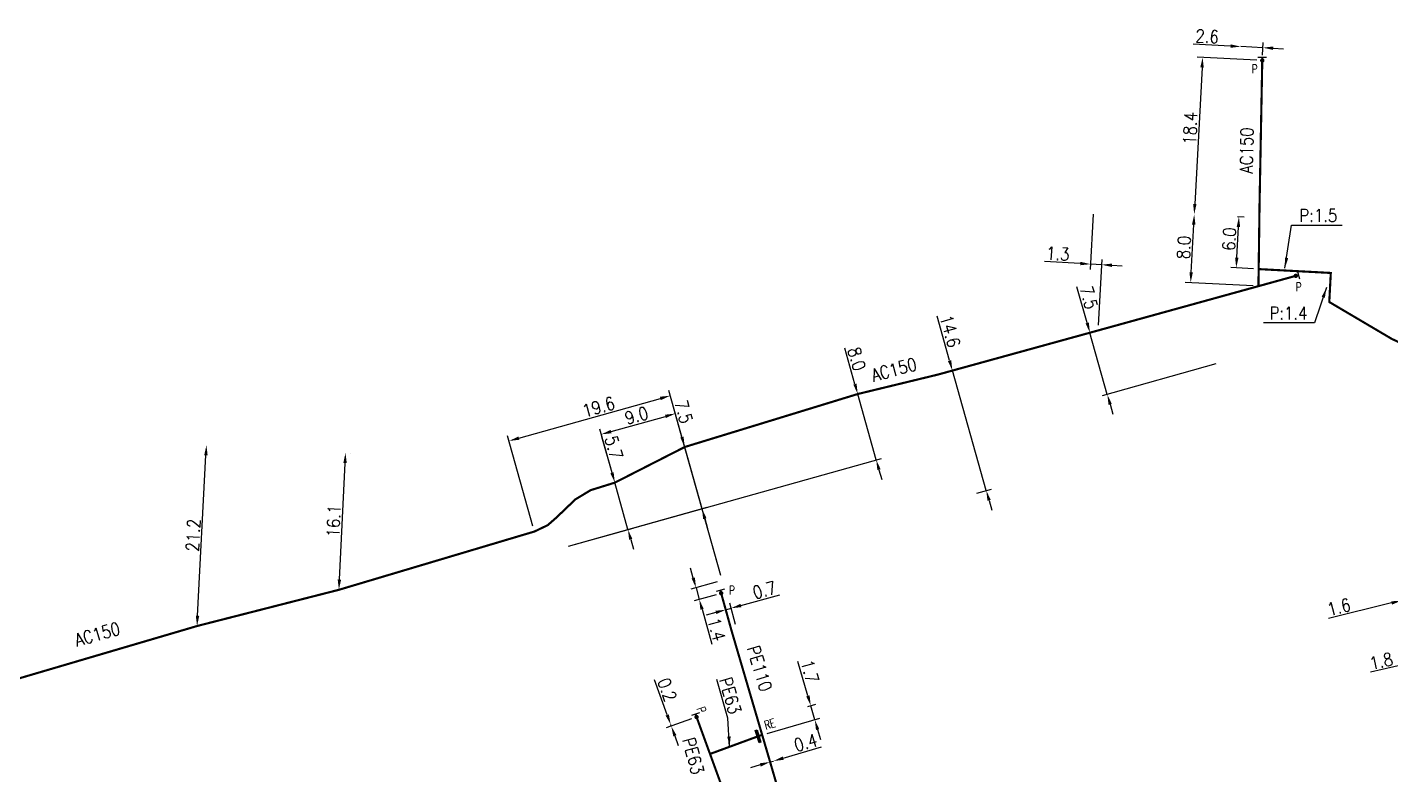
# Model space of a CAD drawing. Header units: millimetres. Extents: x 155997 to 157006, y 121209 to 122008.
# Drawn here: x 156677.7 to 156837.2, y 121632.6 to 121720 of the extents above; entities that cross this region are included whole.
import ezdxf
from ezdxf.enums import TextEntityAlignment as Align

# ---------------------------------------------------------------- set-up
doc = ezdxf.new("R2010")
doc.units = ezdxf.units.MM
doc.linetypes.add('L_100_AP', pattern=[14, 10, -1.5, 1, -1.5])
doc.linetypes.add('L_25_PE', pattern=[2000, 1000, 1000])
doc.layers.get('0').update_dxf_attribs({"linetype": 'CONTINUOUS'})
for name, color, linetype in [('L_140', 3, 'CONTINUOUS'), ('L_150', 1, 'CONTINUOUS'), ('L_300', 7, 'CONTINUOUS'), ('L_340', 7, 'CONTINUOUS')]:
    doc.layers.add(name, color=color, linetype=linetype)
doc.styles.add('G_ROMANS', font='ROMANS.SHX', dxfattribs={"width": 0.75})
doc.styles.get("Standard").update_dxf_attribs({"font": 'romans.shx', "width": 0.85})
doc.dimstyles.get("Standard").update_dxf_attribs({"dimtxt": 1.5, "dimasz": 1.2, "dimexe": 0.625, "dimexo": 0.625, "dimgap": 0.25, "dimtad": 1, "dimdec": 1, "dimzin": 0, "dimdsep": 46, "dimtxsty": 'Standard', "dimcen": -0.5, "dimadec": 0, "dimazin": 0, "dimtfac": 1, "dimtdec": 1, "dimtmove": 0, "dimatfit": 3, "dimfxl": 0, "dimtolj": 1, "dimtzin": 0, "dimarcsym": 0})

# ---------------------------------------------------------------- blocks, each defined once
blk = doc.blocks.new('*D11')
at = {"layer": 'L_140', "color": 0, "linetype": 'Continuous', "lineweight": -2, "transparency": 16777216}
blk.add_line((156697.6, 121651.17), (156698.58, 121669.95), dxfattribs=at)
at = {"layer": 'L_140', "color": 0, "linetype": 'Continuous', "transparency": 16777216}
for points in [[(156698.38, 121669.96), (156698.78, 121669.93), (156698.64, 121671.14)], [(156697.4, 121651.18), (156697.8, 121651.16), (156697.54, 121649.97)]]:
    blk.add_solid(points, dxfattribs=at)
at = {"layer": 'L_140', "color": 0, "linetype": 'Continuous', "transparency": 16777216, "insert": (156697.09, 121660.61), "char_height": 1.5, "attachment_point": 5, "rotation": 87.0064}
blk.add_mtext('\\A1;21.2', dxfattribs=at)
blk = doc.blocks.new('*D12')
at = {"layer": 'L_140', "color": 0, "linetype": 'Continuous', "lineweight": -2, "transparency": 16777216}
for p, q in [((156715.54, 121670.21), (156715.54, 121670.21)), ((156714.2, 121655.41), (156714.86, 121669.04)), ((156714.77, 121654.18), (156714.77, 121654.18))]:
    blk.add_line(p, q, dxfattribs=at)
at = {"layer": 'L_140', "color": 0, "linetype": 'Continuous', "transparency": 16777216}
for points in [[(156714.66, 121669.05), (156715.06, 121669.03), (156714.91, 121670.24)], [(156714, 121655.42), (156714.4, 121655.4), (156714.14, 121654.21)]]:
    blk.add_solid(points, dxfattribs=at)
at = {"layer": 'L_140', "color": 0, "linetype": 'Continuous', "transparency": 16777216, "insert": (156713.53, 121662.27), "char_height": 1.5, "attachment_point": 5, "rotation": 87.247}
blk.add_mtext('\\A1;16.1', dxfattribs=at)
blk = doc.blocks.new('*D13')
at = {"layer": 'L_140', "color": 0, "linetype": 'Continuous', "lineweight": -2, "transparency": 16777216}
for p, q in [((156785.6, 121681.03), (156784.13, 121686.23)), ((156784.81, 121679.56), (156786.53, 121680.04)), ((156789.9, 121665.82), (156785.93, 121679.87)), ((156788.79, 121665.51), (156790.5, 121665.99)), ((156790.22, 121664.67), (156790.55, 121663.51))]:
    blk.add_line(p, q, dxfattribs=at)
at = {"layer": 'L_140', "color": 0, "linetype": 'Continuous', "transparency": 16777216}
for points in [[(156785.79, 121681.08), (156785.41, 121680.97), (156785.93, 121679.87)], [(156790.42, 121664.72), (156790.03, 121664.62), (156789.9, 121665.82)]]:
    blk.add_solid(points, dxfattribs=at)
at = {"layer": 'L_140', "color": 0, "linetype": 'Continuous', "transparency": 16777216, "insert": (156785.66, 121684.48), "char_height": 1.5, "attachment_point": 5, "rotation": 285.7843}
blk.add_mtext('\\A1;14.6', dxfattribs=at)
blk = doc.blocks.new('*D14')
at = {"layer": 'L_140', "color": 0, "linetype": 'Continuous', "lineweight": -2, "transparency": 16777216}
for p, q in [((156801.7, 121685.44), (156800.51, 121689.65)), ((156802.38, 121684.39), (156801.42, 121684.12)), ((156804.06, 121677.07), (156802.03, 121684.29)), ((156816.77, 121680.66), (156803.46, 121676.9)), ((156804.39, 121675.92), (156804.72, 121674.76))]:
    blk.add_line(p, q, dxfattribs=at)
at = {"layer": 'L_140', "color": 0, "linetype": 'Continuous', "transparency": 16777216}
for points in [[(156801.89, 121685.5), (156801.51, 121685.39), (156802.03, 121684.29)], [(156804.58, 121675.97), (156804.2, 121675.86), (156804.06, 121677.07)]]:
    blk.add_solid(points, dxfattribs=at)
at = {"layer": 'L_140', "color": 0, "linetype": 'Continuous', "transparency": 16777216, "insert": (156801.9, 121688.4), "char_height": 1.5, "attachment_point": 5, "rotation": 285.7733}
blk.add_mtext('\\A1;7.5', dxfattribs=at)
blk = doc.blocks.new('*D15')
at = {"layer": 'L_340', "color": 0, "linetype": 'Continuous', "lineweight": -2, "transparency": 16777216}
for p, q in [((156821.57, 121716.19), (156814.58, 121716.56)), ((156815.14, 121715.33), (156814.29, 121699.35))]:
    blk.add_line(p, q, dxfattribs=at)
at = {"layer": 'L_340', "color": 0, "linetype": 'Continuous', "transparency": 16777216}
for points in [[(156814.94, 121715.34), (156815.34, 121715.32), (156815.21, 121716.52)], [(156814.1, 121699.36), (156814.49, 121699.34), (156814.23, 121698.15)]]:
    blk.add_solid(points, dxfattribs=at)
at = {"layer": 'L_340', "color": 0, "linetype": 'Continuous', "transparency": 16777216, "insert": (156813.76, 121708.22), "char_height": 1.5, "attachment_point": 5, "rotation": 86.9583}
blk.add_mtext('\\A1;18.4', dxfattribs=at)
blk = doc.blocks.new('*D16')
at = {"layer": 'L_340', "color": 0, "linetype": 'Continuous', "lineweight": -2, "transparency": 16777216}
for p, q in [((156818.48, 121717.84), (156814.11, 121718.07)), ((156822.27, 121717.65), (156819.67, 121717.78)), ((156822.23, 121716.78), (156822.3, 121718.27)), ((156823.47, 121717.59), (156824.67, 121717.53))]:
    blk.add_line(p, q, dxfattribs=at)
at = {"layer": 'L_340', "color": 0, "linetype": 'Continuous', "transparency": 16777216}
for points in [[(156818.49, 121718.04), (156818.47, 121717.64), (156819.67, 121717.78)], [(156823.48, 121717.79), (156823.46, 121717.39), (156822.27, 121717.65)]]:
    blk.add_solid(points, dxfattribs=at)
at = {"layer": 'L_340', "color": 0, "linetype": 'Continuous', "transparency": 16777216, "insert": (156815.74, 121718.98), "char_height": 1.5, "attachment_point": 5, "rotation": 357.0616}
blk.add_mtext('\\A1;2.6', dxfattribs=at)
blk = doc.blocks.new('*D17')
at = {"layer": 'L_140', "color": 0, "linetype": 'Continuous', "lineweight": -2, "transparency": 16777216}
for p, q in [((156813.87, 121691.36), (156814.17, 121696.95)), ((156821.12, 121689.77), (156813.18, 121690.19))]:
    blk.add_line(p, q, dxfattribs=at)
at = {"layer": 'L_140', "color": 0, "linetype": 'Continuous', "transparency": 16777216}
for points in [[(156813.97, 121696.96), (156814.37, 121696.94), (156814.23, 121698.15)], [(156813.67, 121691.37), (156814.07, 121691.35), (156813.81, 121690.16)]]:
    blk.add_solid(points, dxfattribs=at)
at = {"layer": 'L_140', "color": 0, "linetype": 'Continuous', "transparency": 16777216, "insert": (156813.02, 121694.27), "char_height": 1.5, "attachment_point": 5, "rotation": 86.9583}
blk.add_mtext('\\A1;8.0', dxfattribs=at)
blk = doc.blocks.new('*D18')
at = {"layer": 'L_140', "color": 0, "linetype": 'Continuous', "lineweight": -2, "transparency": 16777216}
for p, q in [((156802.42, 121698.15), (156802.07, 121691.7)), ((156800.9, 121692.39), (156796.72, 121692.62)), ((156803.4, 121692.25), (156802.1, 121692.32)), ((156803.01, 121685.18), (156803.44, 121692.88)), ((156804.6, 121692.19), (156805.8, 121692.12))]:
    blk.add_line(p, q, dxfattribs=at)
at = {"layer": 'L_140', "color": 0, "linetype": 'Continuous', "transparency": 16777216}
for points in [[(156800.92, 121692.59), (156800.89, 121692.19), (156802.1, 121692.32)], [(156804.61, 121692.39), (156804.59, 121691.99), (156803.4, 121692.25)]]:
    blk.add_solid(points, dxfattribs=at)
at = {"layer": 'L_140', "color": 0, "linetype": 'Continuous', "transparency": 16777216, "insert": (156798.27, 121693.54), "char_height": 1.5, "attachment_point": 5, "rotation": 356.8446}
blk.add_mtext('\\A1;1.3', dxfattribs=at)
blk = doc.blocks.new('L_340_07')
at = {"color": 0, "linetype": 'Continuous', "const_width": 0.25, "flags": 128}
blk.add_lwpolyline([(0, 0), (0.35, 0)], dxfattribs=at)
at = {"color": 0, "linetype": 'Continuous', "flags": 128}
blk.add_lwpolyline([(0.35, -0.5), (0.35, 0.5)], dxfattribs=at)
at = {"color": 0, "linetype": 'Continuous', "width": 0.75, "flags": 3}
for tag, p in [('DEF_LEG', (0.72, -3.47)), ('DEF_COUP', (0.72, -5.97)), ('DEF_TYPE', (0.72, -8.47))]:
    blk.add_attdef(tag, text='', height=1.2, dxfattribs=at).set_placement(p, align=Align.MIDDLE)
blk = doc.blocks.new('L_300_12')
at = {"color": 0, "linetype": 'Continuous', "const_width": 0.248, "flags": 128}
blk.add_lwpolyline([(-0.13, 0, 1), (0.13, 0, 1)], format="xyb", close=True, dxfattribs=at)
at = {"linetype": 'Continuous', "style": 'G_ROMANS', "width": 0.75}
blk.add_attdef('P', text='', height=1, dxfattribs=at).set_placement((0, 1.33), align=Align.MIDDLE_CENTER)
at = {"color": 0, "linetype": 'Continuous', "width": 0.75, "flags": 3}
for tag, p in [('DEF_LEG', (0, -5)), ('DEF_COUP', (0, -7.5)), ('DEF_TYPE', (0, -10))]:
    blk.add_attdef(tag, text='', height=1.2, dxfattribs=at).set_placement(p, align=Align.MIDDLE)
blk = doc.blocks.new('*D20')
at = {"layer": 'L_140', "color": 0, "linetype": 'Continuous', "lineweight": -2, "transparency": 16777216}
for p, q in [((156819.21, 121693.08), (156819.4, 121696.67)), ((156819.28, 121697.88), (156820.08, 121697.84)), ((156821.15, 121691.77), (156818.52, 121691.91))]:
    blk.add_line(p, q, dxfattribs=at)
at = {"layer": 'L_140', "color": 0, "linetype": 'Continuous', "transparency": 16777216}
for points in [[(156819.2, 121696.68), (156819.6, 121696.66), (156819.46, 121697.87)], [(156819.01, 121693.09), (156819.41, 121693.07), (156819.14, 121691.88)]]:
    blk.add_solid(points, dxfattribs=at)
at = {"layer": 'L_140', "color": 0, "linetype": 'Continuous', "transparency": 16777216, "insert": (156818.32, 121695.26), "char_height": 1.5, "attachment_point": 5, "rotation": 86.9583}
blk.add_mtext('\\A1;6.0', dxfattribs=at)
blk = doc.blocks.new('*D275')
at = {"layer": 'L_340', "color": 0, "linetype": 'Continuous', "lineweight": -2, "transparency": 16777216}
for p, q in [((156838.54, 121652.78), (156838.35, 121653.56)), ((156840.05, 121653.33), (156838.49, 121652.95)), ((156841.21, 121653.62), (156842.38, 121653.9)), ((156837.33, 121652.67), (156829.94, 121650.87)), ((156840.2, 121652.73), (156840.2, 121652.73))]:
    blk.add_line(p, q, dxfattribs=at)
at = {"layer": 'L_340', "color": 0, "linetype": 'Continuous', "transparency": 16777216}
for points in [[(156841.17, 121653.81), (156841.26, 121653.42), (156840.05, 121653.33)], [(156837.28, 121652.86), (156837.38, 121652.48), (156838.49, 121652.95)]]:
    blk.add_solid(points, dxfattribs=at)
at = {"layer": 'L_340', "color": 0, "linetype": 'Continuous', "transparency": 16777216, "insert": (156831.15, 121652.2), "char_height": 1.5, "attachment_point": 5, "rotation": 13.6847}
blk.add_mtext('\\A1;1.6', dxfattribs=at)
blk = doc.blocks.new('*D276')
at = {"layer": 'L_150', "color": 0, "linetype": 'Continuous', "lineweight": -2, "transparency": 16777216}
for p, q in [((156838.95, 121645.49), (156834.87, 121644.56)), ((156841.87, 121646.16), (156840.12, 121645.76)), ((156843.04, 121646.43), (156844.21, 121646.69))]:
    blk.add_line(p, q, dxfattribs=at)
at = {"layer": 'L_150', "color": 0, "linetype": 'Continuous', "transparency": 16777216}
for points in [[(156838.91, 121645.68), (156838.99, 121645.29), (156840.12, 121645.76)], [(156843, 121646.62), (156843.09, 121646.23), (156841.87, 121646.16)]]:
    blk.add_solid(points, dxfattribs=at)
at = {"layer": 'L_150', "color": 0, "linetype": 'Continuous', "transparency": 16777216, "insert": (156836.1, 121645.86), "char_height": 1.5, "attachment_point": 5, "rotation": 12.8753}
blk.add_mtext('\\A1;1.8', dxfattribs=at)
blk = doc.blocks.new('*D409')
at = {"layer": 'L_340', "color": 0, "linetype": 'Continuous', "lineweight": -2, "transparency": 16777216}
for p, q in [((156761.19, 121652.38), (156765.72, 121653.63)), ((156759.04, 121653.21), (156759.58, 121651.28)), ((156759.41, 121651.88), (156760.03, 121652.05)), ((156760.56, 121650.15), (156759.87, 121652.66)), ((156758.25, 121651.56), (156757.1, 121651.24))]:
    blk.add_line(p, q, dxfattribs=at)
at = {"layer": 'L_340', "color": 0, "linetype": 'Continuous', "transparency": 16777216}
for points in [[(156758.2, 121651.75), (156758.31, 121651.37), (156759.41, 121651.88)], [(156761.14, 121652.57), (156761.24, 121652.18), (156760.03, 121652.05)]]:
    blk.add_solid(points, dxfattribs=at)
at = {"layer": 'L_340', "color": 0, "linetype": 'Continuous', "transparency": 16777216, "insert": (156763.93, 121654.17), "char_height": 1.5, "attachment_point": 5, "rotation": 15.5256}
blk.add_mtext('\\A1;0.7', dxfattribs=at)
blk = doc.blocks.new('*D410')
at = {"layer": 'L_150', "color": 0, "linetype": 'Continuous', "lineweight": -2, "transparency": 16777216}
for p, q in [((156766.14, 121634.51), (156770.6, 121635.83)), ((156764.6, 121634.06), (156764.99, 121634.17)), ((156763.45, 121633.72), (156762.3, 121633.38))]:
    blk.add_line(p, q, dxfattribs=at)
at = {"layer": 'L_150', "color": 0, "linetype": 'Continuous', "transparency": 16777216}
for points in [[(156766.08, 121634.7), (156766.19, 121634.32), (156764.99, 121634.17)], [(156763.39, 121633.91), (156763.51, 121633.53), (156764.6, 121634.06)]]:
    blk.add_solid(points, dxfattribs=at)
at = {"layer": 'L_150', "color": 0, "linetype": 'Continuous', "transparency": 16777216, "insert": (156768.77, 121636.33), "char_height": 1.5, "attachment_point": 5, "rotation": 16.4359}
blk.add_mtext('\\A1;0.4', dxfattribs=at)
blk = doc.blocks.new('*D417')
at = {"layer": 'L_340', "color": 0, "linetype": 'Continuous', "lineweight": -2, "transparency": 16777216}
for p, q in [((156755.61, 121655.59), (156755.28, 121656.75)), ((156758.39, 121655.13), (156755.33, 121654.27)), ((156758.27, 121653.64), (156755.71, 121652.92)), ((156755.93, 121654.44), (156756.31, 121653.09)), ((156756.63, 121651.93), (156757.78, 121647.84))]:
    blk.add_line(p, q, dxfattribs=at)
at = {"layer": 'L_340', "color": 0, "linetype": 'Continuous', "transparency": 16777216}
for points in [[(156755.8, 121655.65), (156755.41, 121655.54), (156755.93, 121654.44)], [(156756.82, 121651.99), (156756.44, 121651.88), (156756.31, 121653.09)]]:
    blk.add_solid(points, dxfattribs=at)
at = {"layer": 'L_340', "color": 0, "linetype": 'Continuous', "transparency": 16777216, "insert": (156758.33, 121649.58), "char_height": 1.5, "attachment_point": 5, "rotation": 285.6767}
blk.add_mtext('\\A1;1.4', dxfattribs=at)
blk = doc.blocks.new('*D418')
at = {"layer": 'L_150', "color": 0, "linetype": 'Continuous', "lineweight": -2, "transparency": 16777216}
for p, q in [((156769.02, 121641.8), (156767.86, 121645.82)), ((156769, 121640.54), (156769.96, 121640.82)), ((156769.83, 121639.01), (156769.36, 121640.64)), ((156764.27, 121637.41), (156770.43, 121639.18)), ((156770.16, 121637.86), (156770.49, 121636.7))]:
    blk.add_line(p, q, dxfattribs=at)
at = {"layer": 'L_150', "color": 0, "linetype": 'Continuous', "transparency": 16777216}
for points in [[(156769.22, 121641.85), (156768.83, 121641.74), (156769.36, 121640.64)], [(156770.35, 121637.91), (156769.97, 121637.8), (156769.83, 121639.01)]]:
    blk.add_solid(points, dxfattribs=at)
at = {"layer": 'L_150', "color": 0, "linetype": 'Continuous', "transparency": 16777216, "insert": (156769.24, 121644.66), "char_height": 1.5, "attachment_point": 5, "rotation": 286.0988}
blk.add_mtext('\\A1;1.7', dxfattribs=at)
blk = doc.blocks.new('*D419')
at = {"layer": 'L_340', "color": 0, "linetype": 'Continuous', "lineweight": -2, "transparency": 16777216}
for p, q in [((156752.56, 121639.57), (156751.06, 121643.67)), ((156755.4, 121639.11), (156752.45, 121638.04)), ((156753.04, 121638.25), (156752.97, 121638.44)), ((156753.45, 121637.12), (156753.86, 121636))]:
    blk.add_line(p, q, dxfattribs=at)
at = {"layer": 'L_340', "color": 0, "linetype": 'Continuous', "transparency": 16777216}
for points in [[(156752.75, 121639.63), (156752.37, 121639.5), (156752.97, 121638.44)], [(156753.64, 121637.19), (156753.27, 121637.05), (156753.04, 121638.25)]]:
    blk.add_solid(points, dxfattribs=at)
at = {"layer": 'L_340', "color": 0, "linetype": 'Continuous', "transparency": 16777216, "insert": (156752.55, 121642.52), "char_height": 1.5, "attachment_point": 5, "rotation": 290.0531}
blk.add_mtext('\\A1;0.2', dxfattribs=at)
blk = doc.blocks.new('L_340_20')
at = {"linetype": 'Continuous'}
blk.add_hatch(color=0, dxfattribs=at).paths.add_polyline_path([(0.12, 0.75), (-0.12, 0.75), (-0.12, -0.75), (0.12, -0.75)])
at = {"color": 0, "linetype": 'Continuous'}
blk.add_lwpolyline([(-0.12, 0.75), (0.12, 0.75), (0.12, -0.75), (-0.12, -0.75)], close=True, dxfattribs=at)
at = {"color": 0, "linetype": 'Continuous', "width": 0.75}
for tag, height, flags, p in [('RE', 1, 8, (0, 1.87)), ('DEF_LEG', 1.2, 3, (0, -5)), ('DEF_COUP', 1.2, 3, (0, -7.5)), ('DEF_TYPE', 1.2, 3, (0, -10))]:
    blk.add_attdef(tag, text='', height=height, dxfattribs=dict(at, flags=flags)).set_placement(p, align=Align.MIDDLE)
blk = doc.blocks.new('*D961')
at = {"layer": 'L_140', "color": 0, "linetype": 'Continuous', "lineweight": -2, "transparency": 16777216}
for p, q in [((156746, 121672.73), (156752.35, 121674.51)), ((156758.82, 121655.9), (156753.34, 121675.44)), ((156746.26, 121667.35), (156744.67, 121673))]:
    blk.add_line(p, q, dxfattribs=at)
at = {"layer": 'L_140', "color": 0, "linetype": 'Continuous', "transparency": 16777216}
for points in [[(156752.3, 121674.7), (156752.41, 121674.32), (156753.51, 121674.83)], [(156745.94, 121672.92), (156746.05, 121672.53), (156744.84, 121672.4)]]:
    blk.add_solid(points, dxfattribs=at)
at = {"layer": 'L_140', "color": 0, "linetype": 'Continuous', "transparency": 16777216, "insert": (156748.97, 121674.6), "char_height": 1.5, "attachment_point": 5, "rotation": 15.6767}
blk.add_mtext('\\A1;9.0', dxfattribs=at)
blk = doc.blocks.new('*D962')
at = {"layer": 'L_140', "color": 0, "linetype": 'Continuous', "lineweight": -2, "transparency": 16777216}
for p, q in [((156758.82, 121655.9), (156752.75, 121677.53)), ((156735.2, 121671.96), (156751.76, 121676.61)), ((156736.85, 121661.64), (156733.88, 121672.24))]:
    blk.add_line(p, q, dxfattribs=at)
at = {"layer": 'L_140', "color": 0, "linetype": 'Continuous', "transparency": 16777216}
for points in [[(156751.71, 121676.8), (156751.82, 121676.41), (156752.92, 121676.93)], [(156735.15, 121672.15), (156735.26, 121671.77), (156734.05, 121671.63)]]:
    blk.add_solid(points, dxfattribs=at)
at = {"layer": 'L_140', "color": 0, "linetype": 'Continuous', "transparency": 16777216, "insert": (156744.53, 121675.61), "char_height": 1.5, "attachment_point": 5, "rotation": 15.6767}
blk.add_mtext('\\A1;19.6', dxfattribs=at)
blk = doc.blocks.new('*D963')
at = {"layer": 'L_140', "color": 0, "linetype": 'Continuous', "lineweight": -2, "transparency": 16777216}
for p, q in [((156754.28, 121672.07), (156753.1, 121676.28)), ((156756.63, 121663.7), (156754.61, 121670.92)), ((156741, 121659.31), (156757.23, 121663.87)), ((156756.96, 121662.54), (156757.28, 121661.39))]:
    blk.add_line(p, q, dxfattribs=at)
at = {"layer": 'L_140', "color": 0, "linetype": 'Continuous', "transparency": 16777216}
for points in [[(156754.47, 121672.13), (156754.09, 121672.02), (156754.61, 121670.92)], [(156757.15, 121662.6), (156756.76, 121662.49), (156756.63, 121663.7)]]:
    blk.add_solid(points, dxfattribs=at)
at = {"layer": 'L_140', "color": 0, "linetype": 'Continuous', "transparency": 16777216, "insert": (156754.49, 121675.03), "char_height": 1.5, "attachment_point": 5, "rotation": 285.6767}
blk.add_mtext('\\A1;7.5', dxfattribs=at)
blk = doc.blocks.new('*D964')
at = {"layer": 'L_140', "color": 0, "linetype": 'Continuous', "lineweight": -2, "transparency": 16777216}
for p, q in [((156746.1, 121667.91), (156744.92, 121672.12)), ((156747.97, 121661.26), (156746.43, 121666.75)), ((156741, 121659.31), (156748.57, 121661.43)), ((156748.29, 121660.11), (156748.62, 121658.95))]:
    blk.add_line(p, q, dxfattribs=at)
at = {"layer": 'L_140', "color": 0, "linetype": 'Continuous', "transparency": 16777216}
for points in [[(156746.29, 121667.96), (156745.91, 121667.85), (156746.43, 121666.75)], [(156748.48, 121660.16), (156748.1, 121660.06), (156747.97, 121661.26)]]:
    blk.add_solid(points, dxfattribs=at)
at = {"layer": 'L_140', "color": 0, "linetype": 'Continuous', "transparency": 16777216, "insert": (156746.31, 121670.86), "char_height": 1.5, "attachment_point": 5, "rotation": 285.6767}
blk.add_mtext('\\A1;5.7', dxfattribs=at)
blk = doc.blocks.new('*D965')
at = {"layer": 'L_140', "color": 0, "linetype": 'Continuous', "lineweight": -2, "transparency": 16777216}
for p, q in [((156774.53, 121678.28), (156773.35, 121682.48)), ((156777.02, 121669.42), (156774.85, 121677.12)), ((156741, 121659.31), (156777.62, 121669.59)), ((156777.34, 121668.26), (156777.66, 121667.11))]:
    blk.add_line(p, q, dxfattribs=at)
at = {"layer": 'L_140', "color": 0, "linetype": 'Continuous', "transparency": 16777216}
for points in [[(156774.72, 121678.33), (156774.34, 121678.22), (156774.85, 121677.12)], [(156777.53, 121668.32), (156777.15, 121668.21), (156777.02, 121669.42)]]:
    blk.add_solid(points, dxfattribs=at)
at = {"layer": 'L_140', "color": 0, "linetype": 'Continuous', "transparency": 16777216, "insert": (156774.74, 121681.23), "char_height": 1.5, "attachment_point": 5, "rotation": 285.6767}
blk.add_mtext('\\A1;8.0', dxfattribs=at)

msp = doc.modelspace()

# ---------------------------------------------------------------- linework, layer by layer
at = {"layer": 'L_140', "linetype": 'L_100_AP', "ltscale": 0.5, "const_width": 0.25, "flags": 128}
for points in [[(156821.74, 121689.74), (156821.77, 121691.74), (156821.87, 121699.21), (156822.19, 121716.15)], [(156821.77, 121691.74), (156830.21, 121691.29), (156830.03, 121687.89), (156837.35, 121683.57), (156851.1, 121677.17), (156854.25, 121675.71), (156857.21, 121675.06), (156861.94, 121675.72), (156868.76, 121678.05), (156873.74, 121679.63), (156877.76, 121681.1), (156883.55, 121682.71), (156884, 121682.84), (156883.89, 121683.69), (156884.37, 121683.88)], [(156826.11, 121690.95), (156802.98, 121684.56), (156784.21, 121679.39), (156774.85, 121677.12), (156754.61, 121670.92), (156746.43, 121666.75), (156746.43, 121666.75), (156743.6, 121665.87), (156741.81, 121664.79), (156739.6, 121662.67), (156738.57, 121661.77), (156737.02, 121661.03), (156714.14, 121654.21), (156697.54, 121649.97), (156697.54, 121649.97), (156671.71, 121642.37)]]:
    msp.add_lwpolyline(points, dxfattribs=at)
at = {"layer": 'L_150', "linetype": 'L_25_PE', "ltscale": 0.5, "const_width": 0.25, "flags": 128}
for points in [[(156784.13, 121561.34), (156783.91, 121561.81), (156783.91, 121561.81), (156784.27, 121561.99), (156780.97, 121570.64), (156779.23, 121575.79), (156777.44, 121584.97), (156775.01, 121596.79), (156773.5, 121602.96), (156772.02, 121608.46), (156767.34, 121624.64), (156764.6, 121634.06), (156763.67, 121637.23), (156760.1, 121649.38), (156758.87, 121653.81)], [(156759.74, 121629.05), (156758.81, 121631.59), (156755.99, 121639.33)], [(156763.67, 121637.23), (156763.2, 121637.07), (156757.57, 121635)]]:
    msp.add_lwpolyline(points, dxfattribs=at)

# ---------------------------------------------------------------- block references
at = {"layer": 'L_300'}
ref = msp.add_blockref('L_300_12', (156822.19, 121716.15), dxfattribs=dict(at, rotation=137.5507117010796))
ref.add_attrib('P', 'P', dxfattribs={"layer": '0', "linetype": 'Continuous', "height": 1, "style": 'G_ROMANS', "width": 0.75}).set_placement((156821.3, 121715.17), align=Align.MIDDLE_CENTER)
ref = msp.add_blockref('L_300_12', (156826.11, 121690.95), dxfattribs=dict(at, rotation=195.4344867123808))
ref.add_attrib('P', 'P', dxfattribs={"layer": '0', "linetype": 'Continuous', "height": 1, "style": 'G_ROMANS', "width": 0.75}).set_placement((156826.46, 121689.66), align=Align.MIDDLE_CENTER)
ref = msp.add_blockref('L_300_12', (156758.87, 121653.81), dxfattribs=dict(at, rotation=285.525567409991))
ref.add_attrib('P', 'P', dxfattribs={"layer": '0', "linetype": 'Continuous', "height": 1, "style": 'G_ROMANS', "width": 0.75}).set_placement((156760.15, 121654.17), align=Align.MIDDLE_CENTER)
ref = msp.add_blockref('L_300_12', (156755.99, 121639.33), dxfattribs=dict(at, rotation=318.0273662763703))
ref.add_attrib('P', 'P', dxfattribs={"layer": '0', "linetype": 'Continuous', "height": 1, "rotation": 290.0531, "style": 'G_ROMANS', "width": 0.75}).set_placement((156756.58, 121640.16), align=Align.MIDDLE_CENTER)
at = {"layer": 'L_340'}
for p, rotation in [((156822.19, 121716.15), 90), ((156826.11, 121690.95), 15.4344867120935)]:
    msp.add_blockref('L_340_07', p, dxfattribs=dict(at, rotation=rotation))
at = {"layer": 'L_340', "linetype": 'Continuous'}
for p, rotation in [((156758.87, 121653.81), 105.4978623559736), ((156755.99, 121639.33), 109.7455447695034)]:
    msp.add_blockref('L_340_07', p, dxfattribs=dict(at, rotation=rotation))
ref = msp.add_blockref('L_340_20', (156763.2, 121637.07), dxfattribs=dict(at, rotation=16.62996871459217))
ref.add_attrib('RE', 'RE', dxfattribs={"layer": '0', "color": 0, "linetype": 'Continuous', "height": 1, "rotation": 16.0988, "width": 0.75, "flags": 8}).set_placement((156764.56, 121638.5), align=Align.MIDDLE)

# ---------------------------------------------------------------- texts
at = {"layer": 'L_140', "linetype": 'Continuous', "width": 0.85}
for rotation, p in [(88.9028, (156821.06, 121702.9)), (15.1238, (156776.68, 121678.55)), (15.6487, (156683.48, 121647.56))]:
    msp.add_text('AC150', height=1.5, rotation=rotation, dxfattribs=at).set_placement(p)
at = {"layer": 'L_140', "linetype": 'Continuous', "char_height": 1.5, "attachment_point": 9}
for s, insert in [('\\A1;P:1.5', (156830.96, 121697.27)), ('\\A1;P:1.4', (156827.47, 121685.84))]:
    msp.add_mtext(s, dxfattribs=dict(at, insert=insert))
at = {"layer": 'L_150', "linetype": 'Continuous', "width": 0.85}
for s, rotation, p in [('PE110', 286.7845, (156761.87, 121647.4)), ('PE63', 285.5272, (156754.3, 121636.67))]:
    msp.add_text(s, height=1.5, rotation=rotation, dxfattribs=at).set_placement(p)
at = {"layer": 'L_150', "linetype": 'Continuous', "ltscale": 0.5, "insert": (156759.82, 121639.51), "char_height": 1.5, "attachment_point": 9, "rotation": 286.1727}
msp.add_mtext('\\A1;PE63', dxfattribs=at)

# ---------------------------------------------------------------- dimensions: what is measured, and where the dimension line sits
at = {"layer": 'L_140', "linetype": 'Continuous'}
for base, p1, p2, angle, picture, middle in [((156802.1, 121692.32), (156802.98, 121684.56), (156802.46, 121698.78), 356.8446, '*D18', (156798.21, 121692.54)), ((156814.23, 121698.15), (156821.74, 121689.74), (156814.23, 121698.15), 266.9583, '*D17', (156814.02, 121694.22)), ((156819.46, 121697.87), (156821.77, 121691.74), (156818.65, 121697.92), 266.9583, '*D20', (156819.32, 121695.2)), ((156804.06, 121677.07), (156802.98, 121684.56), (156817.37, 121680.83), 105.7733, '*D14', (156800.94, 121688.13)), ((156789.9, 121665.82), (156784.21, 121679.39), (156788.18, 121665.34), 105.7843, '*D13', (156784.7, 121684.21)), ((156777.02, 121669.42), (156774.85, 121677.12), (156740.4, 121659.14), 105.6767, '*D965', (156773.78, 121680.96)), ((156752.92, 121676.93), (156737.02, 121661.03), (156758.99, 121655.29), 195.6767, '*D962', (156744.8, 121674.65)), ((156756.63, 121663.7), (156754.61, 121670.92), (156740.4, 121659.14), 105.6767, '*D963', (156753.53, 121674.76)), ((156753.51, 121674.83), (156746.43, 121666.75), (156758.99, 121655.29), 195.6767, '*D961', (156749.24, 121673.64)), ((156747.97, 121661.26), (156746.43, 121666.75), (156740.4, 121659.14), 105.6767, '*D964', (156745.35, 121670.59)), ((156698.64, 121671.14), (156697.54, 121649.97), (156698.64, 121671.14), 267.0064, '*D11', (156698.09, 121660.56)), ((156714.91, 121670.24), (156714.14, 121654.21), (156714.91, 121670.24), 267.247, '*D12', (156714.53, 121662.22))]:
    dim = msp.add_linear_dim(base=base, p1=p1, p2=p2, angle=angle, dimstyle='Standard', override={"dimatfit": 0}, dxfattribs=at)
    dim.commit()
    dim.dimension.update_dxf_attribs({"geometry": picture, "text_midpoint": middle, "dimtype": 160})
at = {"layer": 'L_150', "linetype": 'Continuous'}
dim = msp.add_linear_dim(base=(156840.12, 121645.76), p1=(156841.87, 121646.16), p2=(156840.12, 121645.76), angle=12.8753, dimstyle='Standard', override={"dimscale": 1, "dimlfac": 1, "dimlunit": 2, "dimatfit": 0}, dxfattribs=at)
dim.commit()
dim.dimension.update_dxf_attribs({"geometry": '*D276', "text_midpoint": (156836.32, 121644.89), "dimtype": 160})
for base, p1, p2, angle, picture, middle in [((156769.36, 121640.64), (156763.67, 121637.23), (156768.4, 121640.37), 286.0988, '*D418', (156768.28, 121644.39)), ((156764.99, 121634.17), (156764.6, 121634.06), (156764.99, 121634.17), 196.4359, '*D410', (156769.05, 121635.37))]:
    dim = msp.add_linear_dim(base=base, p1=p1, p2=p2, angle=angle, dimstyle='Standard', dxfattribs=at)
    dim.commit()
    dim.dimension.update_dxf_attribs({"geometry": picture, "text_midpoint": middle, "dimtype": 160})
at = {"layer": 'L_340', "linetype": 'Continuous'}
for base, p1, p2, angle, picture, middle in [((156819.67, 121717.78), (156822.19, 121716.15), (156819.67, 121717.78), 357.0616, '*D16', (156815.69, 121717.99)), ((156814.23, 121698.15), (156822.19, 121716.15), (156814.23, 121698.15), 86.9583, '*D15', (156814.76, 121708.17)), ((156838.49, 121652.95), (156840.05, 121653.33), (156838.68, 121652.18), 13.6847, '*D275', (156831.39, 121651.22))]:
    dim = msp.add_linear_dim(base=base, p1=p1, p2=p2, angle=angle, dimstyle='Standard', override={"dimatfit": 0}, dxfattribs=at)
    dim.commit()
    dim.dimension.update_dxf_attribs({"geometry": picture, "text_midpoint": middle, "dimtype": 160})
for base, p1, p2, angle, picture, middle in [((156755.93, 121654.44), (156758.87, 121653.81), (156758.99, 121655.29), 285.6767, '*D417', (156757.37, 121649.31)), ((156760.03, 121652.05), (156758.87, 121653.81), (156760.73, 121649.55), 195.5256, '*D409', (156764.2, 121653.21)), ((156752.97, 121638.44), (156755.99, 121639.33), (156752.97, 121638.44), 290.0531, '*D419', (156751.61, 121642.18))]:
    dim = msp.add_linear_dim(base=base, p1=p1, p2=p2, angle=angle, dimstyle='Standard', dxfattribs=at)
    dim.commit()
    dim.dimension.update_dxf_attribs({"geometry": picture, "text_midpoint": middle, "dimtype": 160})

# ---------------------------------------------------------------- leaders
at = {"layer": 'L_140', "linetype": 'Continuous', "annotation_type": 0, "has_hookline": 1}
for points, hookline_direction, text_width in [([(156824.85, 121691.86), (156825.6, 121696.9), (156826.8, 121696.9)], 0, 4.49), ([(156829.71, 121689.58), (156828.32, 121685.47), (156827.12, 121685.47)], 1, 4.55)]:
    msp.add_leader(points, dimstyle='Standard', override={"dimatfit": 0}, dxfattribs=dict(at, hookline_direction=hookline_direction, text_width=text_width))
at = {"layer": 'L_150', "linetype": 'Continuous', "ltscale": 0.5, "annotation_type": 0, "has_hookline": 1, "hookline_direction": 1, "text_width": 4.43, "horizontal_direction": (0.278533, -0.960427, 0)}
msp.add_leader([(156759.86, 121635.84), (156759.65, 121639.2)], dimstyle='Standard', dxfattribs=at)

doc.saveas('drawing.dxf')
